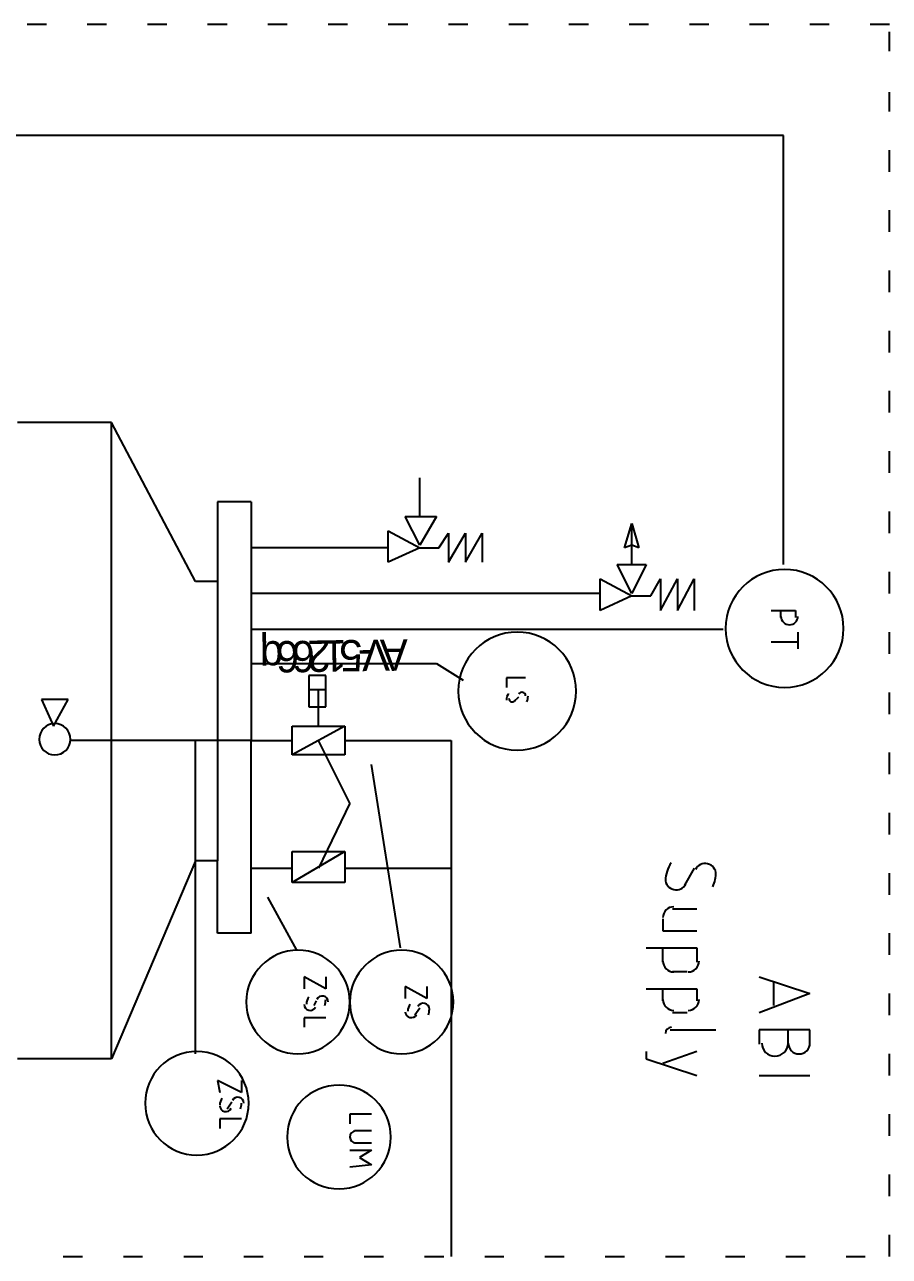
# Model space of a CAD drawing. Header units: millimetres. Extents: x 0 to 33.1, y 1.5 to 45.3.
# Drawn here: x 28.338 to 28.936, y 15.804 to 16.656 of the extents above; entities that cross this region are included whole.
import ezdxf

# ---------------------------------------------------------------- set-up
doc = ezdxf.new("R2010")
doc.units = ezdxf.units.MM
doc.header["$MEASUREMENT"] = 0
doc.layers.get('0').update_dxf_attribs({"linetype": 'CONTINUOUS'})

msp = doc.modelspace()

# ---------------------------------------------------------------- linework, layer by layer
at = {"color": 140, "linetype": 'Continuous'}
for p, q in [((28.3528, 16.6561), (28.3394, 16.6561)), ((28.3944, 16.6561), (28.3811, 16.6561)), ((28.4361, 16.6561), (28.4228, 16.6561)), ((28.4778, 16.6561), (28.4644, 16.6561)), ((28.5194, 16.6561), (28.5061, 16.6561)), ((28.5611, 16.6561), (28.5478, 16.6561)), ((28.6028, 16.6561), (28.5894, 16.6561)), ((28.6444, 16.6561), (28.6311, 16.6561)), ((28.6861, 16.6561), (28.6728, 16.6561)), ((28.7278, 16.6561), (28.7144, 16.6561)), ((28.7694, 16.6561), (28.7561, 16.6561)), ((28.8111, 16.6561), (28.7978, 16.6561)), ((28.8528, 16.6561), (28.8394, 16.6561)), ((28.8944, 16.6561), (28.8811, 16.6561)), ((28.9361, 16.6561), (28.9228, 16.6561)), ((28.9361, 16.6378), (28.9361, 16.6511)), ((28.9361, 16.5961), (28.9361, 16.6094)), ((28.8628, 16.5794), (28.2278, 16.5794)), ((28.8628, 16.2828), (28.8628, 16.5794)), ((28.9361, 16.5544), (28.9361, 16.5694)), ((28.9361, 16.5128), (28.9361, 16.5278)), ((28.9361, 16.4711), (28.9361, 16.4861)), ((28.9361, 16.4294), (28.9361, 16.4444)), ((28.9361, 16.3878), (28.9361, 16.4028)), ((28.3978, 16.3811), (28.3328, 16.3811)), ((28.4561, 16.2711), (28.3978, 16.3811)), ((28.3978, 15.9411), (28.3978, 16.3811)), ((28.9361, 16.3461), (28.9361, 16.3611)), ((28.6111, 16.3161), (28.6111, 16.3428)), ((28.4944, 16.3261), (28.4711, 16.3261)), ((28.4711, 16.3261), (28.4711, 16.2711)), ((28.4944, 16.3261), (28.4944, 16.1611)), ((28.9361, 16.3044), (28.9361, 16.3194)), ((28.6111, 16.2961), (28.6011, 16.3161)), ((28.6011, 16.3161), (28.6228, 16.3161)), ((28.6228, 16.3161), (28.6111, 16.2961)), ((28.7528, 16.2944), (28.7578, 16.3111)), ((28.7578, 16.3111), (28.7628, 16.2944)), ((28.7578, 16.3111), (28.7628, 16.2944)), ((28.7578, 16.2828), (28.7578, 16.3111)), ((28.5894, 16.2844), (28.5894, 16.3061)), ((28.5894, 16.3061), (28.6111, 16.2944)), ((28.6244, 16.2944), (28.6311, 16.3044)), ((28.6311, 16.3044), (28.6311, 16.2844)), ((28.6311, 16.2844), (28.6428, 16.3044)), ((28.6428, 16.3044), (28.6428, 16.2844)), ((28.6428, 16.2844), (28.6544, 16.3044)), ((28.6544, 16.3044), (28.6544, 16.2844)), ((28.5894, 16.2944), (28.4944, 16.2944)), ((28.6111, 16.2944), (28.5894, 16.2844)), ((28.6111, 16.2944), (28.6244, 16.2944)), ((28.7578, 16.2961), (28.7528, 16.2944)), ((28.7628, 16.2944), (28.7578, 16.2961)), ((28.7628, 16.2944), (28.7578, 16.2961)), ((28.7578, 16.2628), (28.7478, 16.2828)), ((28.7478, 16.2828), (28.7678, 16.2828)), ((28.7678, 16.2828), (28.7578, 16.2628)), ((28.9361, 16.2628), (28.9361, 16.2778)), ((28.4711, 16.2711), (28.4561, 16.2711)), ((28.4711, 16.2711), (28.4711, 16.0778)), ((28.7361, 16.2511), (28.7361, 16.2728)), ((28.7361, 16.2728), (28.7578, 16.2611)), ((28.7711, 16.2611), (28.7778, 16.2728)), ((28.7778, 16.2728), (28.7778, 16.2511)), ((28.7778, 16.2511), (28.7894, 16.2728)), ((28.7894, 16.2728), (28.7894, 16.2511)), ((28.7894, 16.2511), (28.8011, 16.2728)), ((28.8011, 16.2728), (28.8011, 16.2511)), ((28.7361, 16.2628), (28.4944, 16.2628)), ((28.7578, 16.2611), (28.7361, 16.2511)), ((28.7578, 16.2611), (28.7711, 16.2611)), ((28.8544, 16.2511), (28.8711, 16.2511)), ((28.8611, 16.2461), (28.8611, 16.2511)), ((28.8711, 16.2511), (28.8711, 16.2461)), ((28.8211, 16.2378), (28.4944, 16.2378)), ((28.8728, 16.2361), (28.8728, 16.2244)), ((28.9361, 16.2211), (28.9361, 16.2361)), ((28.8544, 16.2294), (28.8728, 16.2294)), ((28.4944, 16.2144), (28.6228, 16.2144)), ((28.6228, 16.2144), (28.6411, 16.2028)), ((28.5461, 16.2061), (28.5344, 16.2061)), ((28.5344, 16.2061), (28.5344, 16.1844)), ((28.5461, 16.1844), (28.5461, 16.2061)), ((28.6844, 16.2044), (28.6711, 16.2044)), ((28.6711, 16.2044), (28.6711, 16.1978)), ((28.5461, 16.1961), (28.5344, 16.1961)), ((28.5411, 16.1711), (28.5411, 16.1961)), ((28.6794, 16.1911), (28.6761, 16.1878)), ((28.9361, 16.1794), (28.9361, 16.1944)), ((28.3494, 16.1894), (28.3578, 16.1711)), ((28.3678, 16.1894), (28.3494, 16.1894)), ((28.3578, 16.1711), (28.3678, 16.1894)), ((28.5344, 16.1844), (28.5461, 16.1844)), ((28.5228, 16.1511), (28.5228, 16.1711)), ((28.5228, 16.1711), (28.5594, 16.1711)), ((28.5594, 16.1711), (28.5228, 16.1511)), ((28.5594, 16.1711), (28.5594, 16.1511)), ((28.4944, 16.1611), (28.3694, 16.1611)), ((28.4561, 15.9444), (28.4561, 16.1611)), ((28.4944, 16.1611), (28.5228, 16.1611)), ((28.4944, 16.0278), (28.4944, 16.1611)), ((28.5628, 16.1178), (28.5411, 16.1611)), ((28.5594, 16.1611), (28.6328, 16.1611)), ((28.6328, 16.1611), (28.6328, 15.9161)), ((28.5594, 16.1511), (28.5228, 16.1511)), ((28.9361, 16.1378), (28.9361, 16.1528)), ((28.5978, 16.0178), (28.5778, 16.1444)), ((28.5628, 16.1178), (28.5411, 16.0728)), ((28.9361, 16.0961), (28.9361, 16.1111)), ((28.5228, 16.0628), (28.5228, 16.0844)), ((28.5228, 16.0844), (28.5594, 16.0844)), ((28.5594, 16.0844), (28.5228, 16.0628)), ((28.5594, 16.0844), (28.5594, 16.0628)), ((28.4561, 16.0778), (28.3978, 15.9411)), ((28.4711, 16.0778), (28.4561, 16.0778)), ((28.4711, 16.0278), (28.4711, 16.0778)), ((28.4944, 16.0728), (28.5228, 16.0728)), ((28.5594, 16.0728), (28.6328, 16.0728)), ((28.6328, 16.0761), (28.6328, 15.8044)), ((28.8011, 16.0728), (28.7944, 16.0611)), ((28.9361, 16.0544), (28.9361, 16.0694)), ((28.5594, 16.0628), (28.5228, 16.0628)), ((28.5261, 16.0161), (28.5061, 16.0528)), ((28.7794, 16.0378), (28.7794, 16.0294)), ((28.8028, 16.0444), (28.7861, 16.0444)), ((28.7794, 16.0294), (28.8028, 16.0294)), ((28.4944, 16.0278), (28.4711, 16.0278)), ((28.9361, 16.0128), (28.9361, 16.0278)), ((28.7678, 16.0178), (28.8028, 16.0178)), ((28.7794, 16.0078), (28.7794, 16.0178)), ((28.8028, 16.0178), (28.8028, 16.0078)), ((28.5461, 15.9894), (28.5311, 15.9978)), ((28.5311, 15.9978), (28.5311, 15.9894)), ((28.5461, 15.9978), (28.5461, 15.9894)), ((28.7961, 16.0011), (28.7861, 16.0011)), ((28.8461, 15.9978), (28.8811, 15.9861)), ((28.6161, 15.9828), (28.6011, 15.9911)), ((28.6011, 15.9911), (28.6011, 15.9828)), ((28.6161, 15.9911), (28.6161, 15.9828)), ((28.7678, 15.9894), (28.8028, 15.9894)), ((28.7794, 15.9811), (28.7794, 15.9894)), ((28.8028, 15.9894), (28.8028, 15.9811)), ((28.8561, 15.9778), (28.8561, 15.9944)), ((28.5394, 15.9811), (28.5378, 15.9778)), ((28.8811, 15.9861), (28.8461, 15.9728)), ((28.9361, 15.9711), (28.9361, 15.9861)), ((28.5461, 15.9694), (28.5311, 15.9694)), ((28.5311, 15.9694), (28.5311, 15.9628)), ((28.6111, 15.9761), (28.6078, 15.9711)), ((28.7961, 15.9728), (28.7861, 15.9728)), ((28.7844, 15.9611), (28.8161, 15.9611)), ((28.8461, 15.9611), (28.8461, 15.9511)), ((28.8811, 15.9611), (28.8461, 15.9611)), ((28.8661, 15.9511), (28.8661, 15.9611)), ((28.8811, 15.9511), (28.8811, 15.9611)), ((28.7678, 15.9461), (28.7678, 15.9411)), ((28.8028, 15.9461), (28.7794, 15.9378)), ((28.9361, 15.9294), (28.9361, 15.9444)), ((28.3978, 15.9411), (28.3328, 15.9411)), ((28.7678, 15.9411), (28.8028, 15.9294)), ((28.8461, 15.9294), (28.8811, 15.9294)), ((28.4878, 15.9178), (28.4711, 15.9261)), ((28.4711, 15.9261), (28.4728, 15.9178)), ((28.4878, 15.9261), (28.4878, 15.9178)), ((28.4811, 15.9111), (28.4778, 15.9061)), ((28.5778, 15.9028), (28.5628, 15.9028)), ((28.5628, 15.9028), (28.5628, 15.8961)), ((28.9361, 15.8878), (28.9361, 15.9028)), ((28.4878, 15.8994), (28.4728, 15.8994)), ((28.4728, 15.8994), (28.4728, 15.8928)), ((28.5778, 15.8911), (28.5661, 15.8911)), ((28.5628, 15.8778), (28.5778, 15.8778)), ((28.5661, 15.8828), (28.5778, 15.8828)), ((28.5778, 15.8778), (28.5694, 15.8728)), ((28.5778, 15.8678), (28.5628, 15.8661)), ((28.5694, 15.8728), (28.5778, 15.8678)), ((28.9361, 15.8461), (28.9361, 15.8611)), ((28.9361, 15.8044), (28.9361, 15.8194)), ((28.3644, 15.8044), (28.3778, 15.8044)), ((28.4061, 15.8044), (28.4194, 15.8044)), ((28.4478, 15.8044), (28.4611, 15.8044)), ((28.4894, 15.8044), (28.5028, 15.8044)), ((28.5311, 15.8044), (28.5444, 15.8044)), ((28.5728, 15.8044), (28.5861, 15.8044)), ((28.6144, 15.8044), (28.6278, 15.8044)), ((28.6561, 15.8044), (28.6694, 15.8044)), ((28.6978, 15.8044), (28.7111, 15.8044)), ((28.7394, 15.8044), (28.7528, 15.8044)), ((28.7811, 15.8044), (28.7944, 15.8044)), ((28.8228, 15.8044), (28.8361, 15.8044)), ((28.8644, 15.8044), (28.8778, 15.8044)), ((28.9061, 15.8044), (28.9194, 15.8044))]:
    msp.add_line(p, q, dxfattribs=at)
for points in [[(28.8636, 16.2794), (28.841, 16.2794), (28.8228, 16.2611), (28.8228, 16.2386)], [(28.9044, 16.2386), (28.9044, 16.2611), (28.8861, 16.2794), (28.8636, 16.2794)], [(28.8611, 16.2469), (28.8611, 16.2438), (28.8637, 16.2411), (28.8669, 16.2411)], [(28.8669, 16.2411), (28.8703, 16.2411), (28.8728, 16.2438), (28.8728, 16.2469)], [(28.6786, 16.2361), (28.656, 16.2361), (28.6378, 16.2178), (28.6378, 16.1953)], [(28.7194, 16.1953), (28.7194, 16.2178), (28.7011, 16.2361), (28.6786, 16.2361)], [(28.8228, 16.2386), (28.8228, 16.216), (28.841, 16.1978), (28.8636, 16.1978)], [(28.8636, 16.1978), (28.8861, 16.1978), (28.9044, 16.216), (28.9044, 16.2386)], [(28.6378, 16.1953), (28.6378, 16.1728), (28.656, 16.1544), (28.6786, 16.1544)], [(28.6726, 16.1937), (28.6717, 16.1924), (28.6711, 16.1907), (28.6711, 16.1889)], [(28.6786, 16.1544), (28.7011, 16.1544), (28.7194, 16.1728), (28.7194, 16.1953)], [(28.6825, 16.1944), (28.6814, 16.1947), (28.6803, 16.1942), (28.6797, 16.1931)], [(28.6844, 16.1919), (28.6844, 16.1932), (28.6836, 16.1942), (28.6825, 16.1944)], [(28.6853, 16.1879), (28.6858, 16.1892), (28.6861, 16.1906), (28.6861, 16.1919)], [(28.6728, 16.1903), (28.6728, 16.189), (28.6736, 16.1881), (28.6747, 16.1878)], [(28.6747, 16.1878), (28.6758, 16.1876), (28.6769, 16.1882), (28.6775, 16.1892)], [(28.3586, 16.1728), (28.3526, 16.1728), (28.3478, 16.1679), (28.3478, 16.1619)], [(28.3694, 16.1619), (28.3694, 16.1679), (28.3646, 16.1728), (28.3586, 16.1728)], [(28.3478, 16.1619), (28.3478, 16.156), (28.3526, 16.1511), (28.3586, 16.1511)], [(28.3586, 16.1511), (28.3646, 16.1511), (28.3694, 16.156), (28.3694, 16.1619)], [(28.7851, 16.0764), (28.7826, 16.0729), (28.7813, 16.0687), (28.7811, 16.0644)], [(28.8103, 16.0758), (28.8069, 16.0767), (28.8035, 16.0751), (28.8019, 16.0719)], [(28.8161, 16.0686), (28.8161, 16.0721), (28.8138, 16.0751), (28.8103, 16.0758)], [(28.7811, 16.0653), (28.7811, 16.0618), (28.7835, 16.0587), (28.7869, 16.0581)], [(28.814, 16.06), (28.8154, 16.0632), (28.8161, 16.0665), (28.8161, 16.07)], [(28.7869, 16.0581), (28.7903, 16.0572), (28.7937, 16.0587), (28.7953, 16.0619)], [(28.7869, 16.0461), (28.7828, 16.0461), (28.7794, 16.0428), (28.7794, 16.0386)], [(28.5269, 16.0161), (28.5072, 16.0161), (28.4911, 16), (28.4911, 15.9803)], [(28.5628, 15.9803), (28.5628, 16), (28.5467, 16.0161), (28.5269, 16.0161)], [(28.5986, 16.0161), (28.5789, 16.0161), (28.5628, 16), (28.5628, 15.9803)], [(28.6344, 15.9803), (28.6344, 16), (28.6183, 16.0161), (28.5986, 16.0161)], [(28.7794, 16.0086), (28.7794, 16.0044), (28.7828, 16.0011), (28.7869, 16.0011)], [(28.7969, 16.0011), (28.8011, 16.0011), (28.8044, 16.0044), (28.8044, 16.0086)], [(28.4911, 15.9803), (28.4911, 15.9606), (28.5072, 15.9444), (28.5269, 15.9444)], [(28.5269, 15.9444), (28.5467, 15.9444), (28.5628, 15.9606), (28.5628, 15.9803)], [(28.5311, 15.9786), (28.5311, 15.9767), (28.5325, 15.975), (28.5343, 15.9746)], [(28.5343, 15.9837), (28.5333, 15.9824), (28.5328, 15.9807), (28.5328, 15.9789)], [(28.5446, 15.9843), (28.5426, 15.9847), (28.5407, 15.9839), (28.5399, 15.9821)], [(28.5478, 15.9803), (28.5478, 15.9822), (28.5464, 15.9839), (28.5446, 15.9843)], [(28.5454, 15.9779), (28.5458, 15.9792), (28.5461, 15.9806), (28.5461, 15.9819)], [(28.5628, 15.9803), (28.5628, 15.9606), (28.5789, 15.9444), (28.5986, 15.9444)], [(28.5986, 15.9444), (28.6183, 15.9444), (28.6344, 15.9606), (28.6344, 15.9803)], [(28.6044, 15.9787), (28.6035, 15.9774), (28.6029, 15.9757), (28.6028, 15.9739)], [(28.6146, 15.9793), (28.6126, 15.9797), (28.6107, 15.9789), (28.6099, 15.9772)], [(28.6178, 15.9753), (28.6178, 15.9772), (28.6164, 15.9789), (28.6146, 15.9793)], [(28.7794, 15.9819), (28.7794, 15.9778), (28.7828, 15.9744), (28.7869, 15.9744)], [(28.7969, 15.9744), (28.8011, 15.9744), (28.8044, 15.9778), (28.8044, 15.9819)], [(28.5343, 15.9746), (28.5363, 15.9742), (28.5382, 15.975), (28.539, 15.9767)], [(28.6011, 15.9736), (28.6011, 15.9717), (28.6025, 15.97), (28.6043, 15.9696)], [(28.6043, 15.9696), (28.6062, 15.9692), (28.6082, 15.97), (28.609, 15.9717)], [(28.6171, 15.9713), (28.6175, 15.9725), (28.6178, 15.9739), (28.6178, 15.9753)], [(28.7853, 15.9628), (28.7831, 15.9628), (28.7811, 15.961), (28.7811, 15.9586)], [(28.4569, 15.9461), (28.4372, 15.9461), (28.4211, 15.93), (28.4211, 15.9103)], [(28.4928, 15.9103), (28.4928, 15.93), (28.4767, 15.9461), (28.4569, 15.9461)], [(28.8478, 15.9519), (28.8478, 15.9469), (28.8519, 15.9428), (28.8569, 15.9428)], [(28.8569, 15.9428), (28.8619, 15.9428), (28.8661, 15.9469), (28.8661, 15.9519)], [(28.8661, 15.9519), (28.8661, 15.9478), (28.8694, 15.9444), (28.8736, 15.9444)], [(28.8736, 15.9444), (28.8778, 15.9444), (28.8811, 15.9478), (28.8811, 15.9519)], [(28.5553, 15.9228), (28.5354, 15.9228), (28.5194, 15.9068), (28.5194, 15.8869)], [(28.5911, 15.8869), (28.5911, 15.9068), (28.5751, 15.9228), (28.5553, 15.9228)], [(28.4211, 15.9103), (28.4211, 15.8904), (28.4372, 15.8744), (28.4569, 15.8744)], [(28.4569, 15.8744), (28.4767, 15.8744), (28.4928, 15.8904), (28.4928, 15.9103)], [(28.4743, 15.9138), (28.4733, 15.9124), (28.4728, 15.9107), (28.4728, 15.9089)], [(28.4863, 15.9143), (28.4843, 15.9147), (28.4824, 15.9139), (28.4815, 15.9122)], [(28.4894, 15.9103), (28.4894, 15.9122), (28.4881, 15.9139), (28.4863, 15.9143)], [(28.4871, 15.9063), (28.4875, 15.9075), (28.4878, 15.9089), (28.4878, 15.9103)], [(28.4728, 15.9086), (28.4728, 15.9067), (28.4742, 15.905), (28.476, 15.9046)], [(28.476, 15.9046), (28.4779, 15.9042), (28.4799, 15.905), (28.4807, 15.9068)], [(28.5194, 15.8869), (28.5194, 15.8671), (28.5354, 15.8511), (28.5553, 15.8511)], [(28.5553, 15.8511), (28.5751, 15.8511), (28.5911, 15.8671), (28.5911, 15.8869)], [(28.5669, 15.8911), (28.5646, 15.8911), (28.5628, 15.8892), (28.5628, 15.8869)], [(28.5628, 15.8869), (28.5628, 15.8846), (28.5647, 15.8828), (28.5669, 15.8828)]]:
    msp.add_open_spline(points, degree=3, dxfattribs=at)

# ---------------------------------------------------------------- texts
at = {"color": 140}
for s, p in [('q', (28.5165, 16.2299)), ('6', (28.5275, 16.23)), ('6', (28.5385, 16.2301)), ('2', (28.5494, 16.2304)), ('1', (28.5604, 16.2306)), ('5', (28.5714, 16.2307)), ('V', (28.5903, 16.231)), ('A', (28.6028, 16.2311)), ('-', (28.5779, 16.2308))]:
    msp.add_text(s, height=0.021667, rotation=180.939, dxfattribs=at).set_placement(p)

doc.saveas('drawing.dxf')
